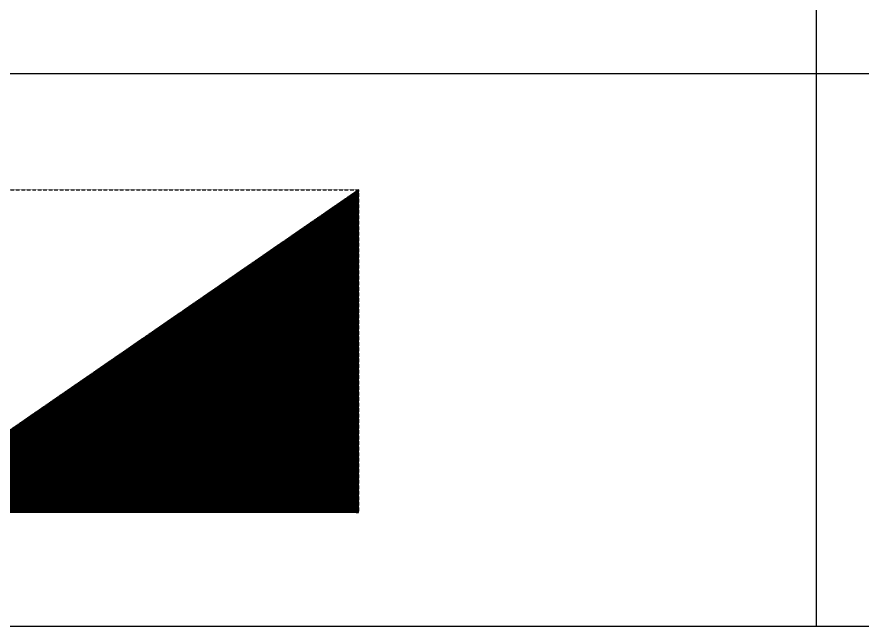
# Model space of a CAD drawing. Header units: millimetres. Extents: x 982 to 80582, y 687 to 58800.
# Drawn here: x 54645 to 55654, y 10933 to 11660 of the extents above; entities that cross this region are included whole.
import ezdxf

# ---------------------------------------------------------------- set-up
doc = ezdxf.new("R2010")
doc.units = ezdxf.units.MM
doc.linetypes.add('HIDDEN', pattern=[0.375, 0.25, -0.125])
doc.layers.add('ELECT', color=6, linetype='Continuous')
doc.layers.add('LAMPU', color=7, linetype='Continuous')

# ---------------------------------------------------------------- blocks, each defined once
blk = doc.blocks.new('DB G')
at = {"layer": 'ELECT', "linetype": 'HIDDEN'}
h = blk.add_hatch(dxfattribs=at)
h.set_pattern_fill('ANSI31', color=3)
h.set_pattern_definition([(45, (0, 0), (-0.08838834765, 0.08838834765), [])])
h.paths.add_polyline_path([(13841.4, 40815.3), (13841.4, 41200.3), (13282.8, 40815.3)])
at = {"layer": 'ELECT', "color": 7, "linetype": 'HIDDEN'}
blk.add_line((13841.4, 41200.3), (13282.8, 40815.3), dxfattribs=at)
blk.add_lwpolyline([(13282.8, 41200.3), (13841.4, 41200.3), (13841.4, 40815.3), (13282.8, 40815.3)], close=True, dxfattribs=at)

msp = doc.modelspace()

# ---------------------------------------------------------------- linework, layer by layer
at = {"layer": 'LAMPU', "color": 1}
for p, q in [((55599.2, 12653.7), (55599.2, 11592.9)), ((54351.1, 11592.9), (64430.7, 11592.9)), ((55599.2, 11592.9), (55599.2, 10933.5)), ((54054.8, 10933.5), (64426.9, 10933.5))]:
    msp.add_line(p, q, dxfattribs=at)

# ---------------------------------------------------------------- block references
at = {"color": 7, "linetype": 'HIDDEN'}
msp.add_blockref('DB G', (41211.6, -29746.4), dxfattribs=at)

doc.saveas('drawing.dxf')
